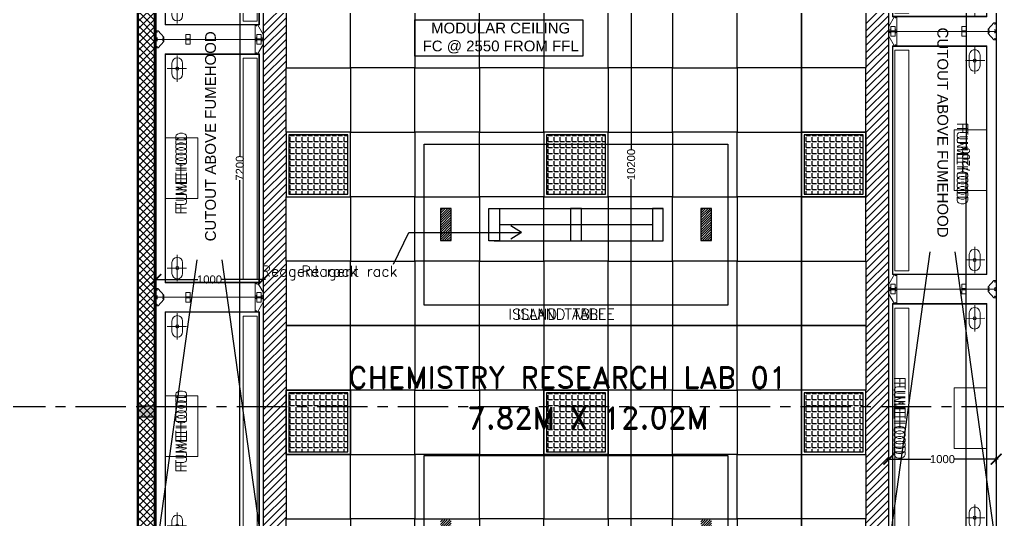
# Model space of a CAD drawing. Header units: millimetres. Extents: x -661525 to 498941, y 282148 to 1359693.
# Drawn here: x -349733 to -340626, y 444983 to 449637 of the extents above; entities that cross this region are included whole.
import ezdxf

# ---------------------------------------------------------------- set-up
doc = ezdxf.new("R2010")
doc.units = ezdxf.units.MM
doc.header["$LTSCALE"] = 2.5
doc.header["$PDMODE"] = 35
doc.header["$PDSIZE"] = 15
doc.linetypes.add('CENTER', pattern=[2, 1.25, -0.25, 0.25, -0.25])
doc.layers.get('0').update_dxf_attribs({"linetype": 'CONTINUOUS'})
doc.layers.get('DEFPOINTS').update_dxf_attribs({"linetype": 'CONTINUOUS'})
for name, color, linetype in [('A-ANNO-GRID', 5, 'CENTER'), ('A-ANNO-TEXT', 7, 'CONTINUOUS'), ('A-COLS', 7, 'CONTINUOUS'), ('A-COLS-PATT', 252, 'CONTINUOUS'), ('A-WALL-2', 8, 'CONTINUOUS'), ('A-WALL-PATT-150', 8, 'CONTINUOUS'), ('A-WALL-PLAS', 8, 'CONTINUOUS'), ('CEILING', 11, 'CONTINUOUS'), ('I-FURN', 14, 'CONTINUOUS')]:
    doc.layers.add(name, color=color, linetype=linetype)
doc.layers.add('lab furniture', color=34, linetype='CONTINUOUS', lineweight=18)
doc.styles.add('ARIAL', font='arial.ttf')
doc.styles.add('COMPLEX', font='complex.shx', dxfattribs={"width": 0.8})
doc.styles.add('ROMAND', font='ROMAND')
doc.dimstyles.new('TICK100', dxfattribs={"dimtxt": 250, "dimasz": 200, "dimexe": 150, "dimexo": 10, "dimgap": 50, "dimtad": 0, "dimdec": 0, "dimrnd": 5, "dimzin": 1, "dimdsep": 46, "dimtxsty": 'COMPLEX', "dimblk1": 'ARCHTICK', "dimblk2": 'ARCHTICK', "dimsah": 1, "dimcen": 0.09375, "dimdle": 150, "dimclrd": 11, "dimclre": 11, "dimclrt": 7, "dimadec": 0, "dimazin": 0, "dimtfac": 1, "dimtdec": 0, "dimtofl": 0, "dimtmove": 0, "dimatfit": 3, "dimldrblk": 'OPEN90', "dimfxl": 1, "dimtolj": 1, "dimtzin": 1, "dimarcsym": 0})

# ---------------------------------------------------------------- blocks, each defined once
blk = doc.blocks.new('LIGHTS')
at = {"layer": 'CEILING', "transparency": 33554687}
h = blk.add_hatch(dxfattribs=at)
h.set_pattern_fill('ANGLE', color=40, scale=8)
h.set_pattern_definition([(0, (-357159.19, 594292.36), (0, 55.88), [40.64, -15.24]), (90, (-357159.19, 594292.36), (-55.88, 3e-15), [40.64, -15.24])])
h.paths.add_polyline_path([(-357709.2, 594292.4), (-357159.2, 594292.4), (-357159.2, 594842.4), (-357709.2, 594842.4)])
at = {"layer": 'CEILING', "color": 40}
for points in [[(-357734.2, 594267.4), (-357134.2, 594267.4), (-357134.2, 594867.4), (-357734.2, 594867.4)], [(-357709.2, 594292.4), (-357159.2, 594292.4), (-357159.2, 594842.4), (-357709.2, 594842.4)]]:
    blk.add_lwpolyline(points, close=True, dxfattribs=at)
blk = doc.blocks.new('_ARCHTICK')
at = {"color": 0, "linetype": 'ByBlock', "const_width": 0.15}
blk.add_lwpolyline([(-0.5, -0.5), (0.5, 0.5)], dxfattribs=at)
blk = doc.blocks.new('*D174')
at = {"layer": 'CEILING', "color": 8, "lineweight": -2, "transparency": 16777216}
for p, q in [((-344036.8, 453407.3), (-344036.8, 448424.6)), ((-344036.8, 453387.3), (-344016.8, 453387.3)), ((-344036.8, 443167.3), (-344036.8, 448150)), ((-344096.5, 443187.3), (-344016.8, 443187.3))]:
    blk.add_line(p, q, dxfattribs=at)
at = {"layer": 'DEFPOINTS', "color": 0, "transparency": 16777216}
for p in [(-344036.8, 453387.3), (-344036.8, 453387.3), (-344096.5, 443187.3)]:
    blk.add_point(p, dxfattribs=at)
at = {"layer": 'CEILING', "color": 8, "lineweight": -2, "transparency": 16777216, "xscale": 100, "yscale": 100, "zscale": 100}
for p, rotation in [((-344036.8, 453387.3), 90), ((-344036.8, 443187.3), 270)]:
    blk.add_blockref('_ARCHTICK', p, dxfattribs=dict(at, rotation=rotation))
at = {"layer": 'CEILING', "color": 1, "transparency": 16777216, "insert": (-344036.8, 448287.3), "char_height": 75, "attachment_point": 5, "rotation": 90, "style": 'ARIAL'}
blk.add_mtext('\\A1;10200', dxfattribs=at)
blk = doc.blocks.new('*D176')
at = {"layer": 'CEILING', "color": 8, "lineweight": -2, "transparency": 16777216}
for p, q in [((-347713.6, 451852.9), (-347661, 451852.9)), ((-347681, 451872.9), (-347681, 448364.3)), ((-347681, 444632.9), (-347681, 448141.5)), ((-347681, 444652.9), (-347661, 444652.9))]:
    blk.add_line(p, q, dxfattribs=at)
at = {"layer": 'DEFPOINTS', "color": 0, "transparency": 16777216}
for p in [(-347713.6, 451852.9), (-347681, 444652.9), (-347681, 444652.9)]:
    blk.add_point(p, dxfattribs=at)
at = {"layer": 'CEILING', "color": 8, "lineweight": -2, "transparency": 16777216, "xscale": 100, "yscale": 100, "zscale": 100}
for p, rotation in [((-347681, 451852.9), 90), ((-347681, 444652.9), 270)]:
    blk.add_blockref('_ARCHTICK', p, dxfattribs=dict(at, rotation=rotation))
at = {"layer": 'CEILING', "color": 1, "transparency": 16777216, "insert": (-347681, 448252.9), "char_height": 75, "attachment_point": 5, "rotation": 90, "style": 'ARIAL'}
blk.add_mtext('\\A1;7200', dxfattribs=at)
blk = doc.blocks.new('*D177')
at = {"layer": 'CEILING', "color": 8, "lineweight": -2, "transparency": 16777216}
for p, q in [((-348483.6, 447216.5), (-348071.8, 447216.5)), ((-348463.6, 447216.5), (-348463.6, 447236.5)), ((-347443.6, 447216.5), (-347855.5, 447216.5)), ((-347463.6, 447216.5), (-347463.6, 447236.5))]:
    blk.add_line(p, q, dxfattribs=at)
at = {"layer": 'DEFPOINTS', "color": 0, "transparency": 16777216}
for p in [(-348463.6, 447216.5), (-348463.6, 447216.5), (-347463.6, 447216.5)]:
    blk.add_point(p, dxfattribs=at)
at = {"layer": 'CEILING', "color": 8, "lineweight": -2, "transparency": 16777216, "xscale": 100, "yscale": 100, "zscale": 100, "rotation": 180}
blk.add_blockref('_ARCHTICK', (-348463.6, 447216.5), dxfattribs=at)
at = {"layer": 'CEILING', "color": 8, "lineweight": -2, "transparency": 16777216, "xscale": 100, "yscale": 100, "zscale": 100}
blk.add_blockref('_ARCHTICK', (-347463.6, 447216.5), dxfattribs=at)
at = {"layer": 'CEILING', "color": 1, "transparency": 16777216, "insert": (-347963.6, 447216.5), "char_height": 75, "attachment_point": 5, "style": 'ARIAL'}
blk.add_mtext('\\A1;1000', dxfattribs=at)
blk = doc.blocks.new('*D179')
at = {"layer": 'CEILING', "color": 8, "lineweight": -2, "transparency": 16777216}
for p, q in [((-340894.1, 451927.9), (-340938.3, 451927.9)), ((-340918.3, 451947.9), (-340918.3, 448439.3)), ((-340918.3, 444707.9), (-340918.3, 448216.5)), ((-340918.3, 444727.9), (-340938.3, 444727.9))]:
    blk.add_line(p, q, dxfattribs=at)
at = {"layer": 'DEFPOINTS', "color": 0, "transparency": 16777216}
for p in [(-340894.1, 451927.9), (-340918.3, 444727.9), (-340918.3, 444727.9)]:
    blk.add_point(p, dxfattribs=at)
at = {"layer": 'CEILING', "color": 8, "lineweight": -2, "transparency": 16777216, "xscale": 100, "yscale": 100, "zscale": 100}
for p, rotation in [((-340918.3, 451927.9), 90), ((-340918.3, 444727.9), 270)]:
    blk.add_blockref('_ARCHTICK', p, dxfattribs=dict(at, rotation=rotation))
at = {"layer": 'CEILING', "color": 1, "transparency": 16777216, "insert": (-340918.3, 448327.9), "char_height": 75, "attachment_point": 5, "rotation": 90, "style": 'ARIAL'}
blk.add_mtext('\\A1;7200', dxfattribs=at)
blk = doc.blocks.new('*D180')
at = {"layer": 'CEILING', "color": 8, "lineweight": -2, "transparency": 16777216}
for p, q in [((-341657.6, 445544.1), (-341245.8, 445544.1)), ((-341637.6, 445504.6), (-341637.6, 445564.1)), ((-340617.6, 445544.1), (-341029.5, 445544.1)), ((-340637.6, 445504.6), (-340637.6, 445564.1))]:
    blk.add_line(p, q, dxfattribs=at)
at = {"layer": 'DEFPOINTS', "color": 0, "transparency": 16777216}
for p in [(-341637.6, 445544.1), (-341637.6, 445504.6), (-340637.6, 445504.6)]:
    blk.add_point(p, dxfattribs=at)
at = {"layer": 'CEILING', "color": 8, "lineweight": -2, "transparency": 16777216, "xscale": 100, "yscale": 100, "zscale": 100, "rotation": 180}
blk.add_blockref('_ARCHTICK', (-341637.6, 445544.1), dxfattribs=at)
at = {"layer": 'CEILING', "color": 8, "lineweight": -2, "transparency": 16777216, "xscale": 100, "yscale": 100, "zscale": 100}
blk.add_blockref('_ARCHTICK', (-340637.6, 445544.1), dxfattribs=at)
at = {"layer": 'CEILING', "color": 1, "transparency": 16777216, "insert": (-341137.6, 445544.1), "char_height": 75, "attachment_point": 5, "style": 'ARIAL'}
blk.add_mtext('\\A1;1000', dxfattribs=at)
blk = doc.blocks.new('1800')
at = {"layer": 'lab furniture', "color": 8, "ltscale": 20}
for p, q in [((38363624.5, 110655.2), (38363584.5, 110655.2)), ((38363624.5, 110655.2), (38363584.5, 110655.2)), ((38363584.5, 110615.2), (38363584.5, 110655.2)), ((38363624.5, 110615.2), (38363624.5, 110655.2)), ((38365934.5, 110655.2), (38365974.5, 110655.2)), ((38365934.5, 110615.2), (38365934.5, 110655.2)), ((38365974.5, 110615.2), (38365974.5, 110655.2)), ((38363584.5, 110615.2), (38363624.5, 110615.2)), ((38365974.5, 110615.2), (38365934.5, 110615.2)), ((38363624.5, 109995.2), (38363584.5, 109995.2)), ((38363584.5, 109955.2), (38363584.5, 109995.2)), ((38363584.5, 109955.2), (38363624.5, 109955.2)), ((38363624.5, 109955.2), (38363624.5, 109995.2)), ((38365934.5, 109995.2), (38365974.5, 109995.2)), ((38365934.5, 109955.2), (38365934.5, 109995.2)), ((38365974.5, 109955.2), (38365934.5, 109955.2)), ((38365974.5, 109955.2), (38365974.5, 109995.2))]:
    blk.add_line(p, q, dxfattribs=at)
at = {"layer": 'lab furniture', "color": 8}
for p, q in [((38363586.4, 110663.2), (38363596.5, 110663.2)), ((38363591.5, 110668.3), (38363591.5, 110658.1)), ((38365972.5, 110663.2), (38365962.4, 110663.2)), ((38365967.5, 110668.3), (38365967.5, 110658.1)), ((38363586.4, 110612.2), (38363596.5, 110612.2)), ((38363591.5, 110617.3), (38363591.5, 110607.1)), ((38363702.4, 110612.2), (38363712.5, 110612.2)), ((38363707.5, 110617.3), (38363707.5, 110607.1)), ((38365972.5, 110612.2), (38365962.4, 110612.2)), ((38365967.5, 110617.3), (38365967.5, 110607.1)), ((38363579.5, 110125.2), (38363579.5, 109675.2)), ((38364497, 109765.3), (38364497, 110065.2)), ((38364497, 110065.2), (38365062, 110065.2)), ((38365062, 109765.3), (38365062, 110065.2)), ((38363579.5, 109677.5), (38363579.5, 109748.2)), ((38363586.1, 109742.3), (38363596.2, 109742.3)), ((38363591.1, 109747.4), (38363591.1, 109737.2)), ((38365062, 109765.3), (38364497, 109765.3)), ((38365972.9, 109742.3), (38365962.7, 109742.3)), ((38365967.9, 109747.4), (38365967.9, 109737.2)), ((38365979.5, 109677.5), (38365979.5, 109748.2)), ((38365979.5, 109677.5), (38365979.5, 109748.2)), ((38363657.2, 109675.2), (38363581.7, 109675.2)), ((38363586.1, 109686.8), (38363596.2, 109686.8)), ((38363591.1, 109691.9), (38363591.1, 109681.7)), ((38363642.9, 109686.8), (38363653, 109686.8)), ((38363647.9, 109691.9), (38363647.9, 109681.7)), ((38365901.7, 109675.2), (38365977.2, 109675.2)), ((38365916.1, 109686.8), (38365905.9, 109686.8)), ((38365911, 109691.9), (38365911, 109681.7)), ((38365972.9, 109686.8), (38365962.7, 109686.8)), ((38365967.9, 109691.9), (38365967.9, 109681.7))]:
    blk.add_line(p, q, dxfattribs=at)
at = {"layer": 'lab furniture', "color": 8, "ltscale": 40}
for p, q in [((38363625.4, 110674.7), (38363717.5, 110621.4)), ((38363715.5, 110600.2), (38363583.5, 110600.2)), ((38363719.5, 110617.9), (38363719.5, 110604.2)), ((38363581.7, 109750.4), (38363598.5, 109750.4)), ((38363599.9, 109749.9), (38363658.8, 109695.9)), ((38365959, 109749.9), (38365900.1, 109695.9)), ((38365977.2, 109750.4), (38365960.5, 109750.4)), ((38363659.5, 109694.3), (38363659.5, 109677.5)), ((38365899.5, 109694.3), (38365899.5, 109677.5))]:
    blk.add_line(p, q, dxfattribs=at)
at = {"layer": 'lab furniture', "color": 8, "ltscale": 300}
for p, q in [((38365933.5, 110674.7), (38365841.5, 110621.4)), ((38365844.5, 110641.2), (38363714.5, 110641.2)), ((38363714.5, 110641.2), (38363714.5, 109761.2)), ((38365839.5, 110636.2), (38363719.5, 110636.2)), ((38363719.5, 110636.2), (38363719.5, 109766.2)), ((38365803.9, 110618.7), (38363748.9, 110618.7)), ((38365803.9, 110618.7), (38365803.9, 110488.7)), ((38365839.5, 110636.2), (38365839.5, 109766.2)), ((38365839.5, 110617.9), (38365839.5, 110604.2)), ((38365843.5, 110600.2), (38365975.5, 110600.2)), ((38365844.5, 110641.2), (38365844.5, 109761.2)), ((38365856.5, 110612.2), (38365846.4, 110612.2)), ((38365851.5, 110617.3), (38365851.5, 110607.1)), ((38365803.9, 110488.7), (38363748.9, 110488.7)), ((38363714.5, 109761.2), (38365844.5, 109761.2)), ((38363719.5, 109766.2), (38365839.5, 109766.2))]:
    blk.add_line(p, q, dxfattribs=at)
at = {"layer": 'lab furniture', "color": 8, "ltscale": 85}
for p, q in [((38363748.9, 110618.7), (38363748.9, 110488.7)), ((38363901.2, 109925.2), (38363801.2, 109925.2)), ((38365657.8, 109925.2), (38365757.8, 109925.2)), ((38363901.2, 109825.2), (38363801.2, 109825.2)), ((38365657.8, 109825.2), (38365757.8, 109825.2))]:
    blk.add_line(p, q, dxfattribs=at)
at = {"layer": 'lab furniture', "color": 8, "ltscale": 30}
for p, q in [((38363850.9, 109781.2), (38363851.2, 109959.7)), ((38365708, 109781.2), (38365707.8, 109959.7)), ((38363727.9, 109875.2), (38363974.4, 109875.2)), ((38365831, 109875.2), (38365584.5, 109875.2))]:
    blk.add_line(p, q, dxfattribs=at)
at = {"layer": 'lab furniture', "color": 8}
blk.add_lwpolyline([(38363579.5, 110675.2), (38363579.5, 109675.2), (38365979.5, 109675.2), (38365979.5, 110675.2)], close=True, dxfattribs=at)
at = {"layer": 'lab furniture', "color": 8, "ltscale": 40}
for centre in [(38363591.5, 110663.2), (38365967.5, 110663.2), (38363591.5, 110612.2), (38363707.5, 110612.2), (38365967.5, 110612.2), (38363591.1, 109742.3), (38365967.8, 109742.3), (38363591.1, 109686.8), (38363647.9, 109686.8), (38365911, 109686.8), (38365967.8, 109686.8)]:
    blk.add_circle(centre, 2.5, dxfattribs=at)
at = {"layer": 'lab furniture', "color": 8, "ltscale": 300}
blk.add_circle((38365851.5, 110612.2), 2.5, dxfattribs=at)
at = {"layer": 'lab furniture', "color": 8, "ltscale": 85}
for centre in [(38363851.2, 109875.2), (38365707.8, 109875.2)]:
    blk.add_circle(centre, 15, dxfattribs=at)
at = {"layer": 'lab furniture', "color": 8, "ltscale": 40}
for centre, radius, start, end in [((38363623.4, 110671.2), 4, 59.93142, 90), ((38363715.5, 110604.2), 4, 270, 0), ((38363715.5, 110617.9), 4, 0, 59.93142), ((38365975.5, 110604.2), 4, 270, 0), ((38363581.7, 109748.2), 2.27, 90, 180), ((38363598.5, 109748.2), 2.27, 47.50289, 90), ((38365960.5, 109748.2), 2.27, 90, 132.49711), ((38365977.2, 109748.2), 2.27, 0, 90), ((38365981.7, 109748.2), 2.27, 90, 180), ((38363657.2, 109677.5), 2.27, 270, 0), ((38363657.2, 109694.3), 2.27, 0, 47.50289), ((38365901.7, 109694.3), 2.27, 132.49711, 180), ((38365901.7, 109677.5), 2.27, 180, 270)]:
    blk.add_arc(centre, radius, start, end, dxfattribs=at)
at = {"layer": 'lab furniture', "color": 8}
for centre, start, end in [((38365935.5, 110671.2), 90, 120.06858), ((38363583.5, 110604.2), 180, 270)]:
    blk.add_arc(centre, 4, start, end, dxfattribs=at)
at = {"layer": 'lab furniture', "color": 8, "ltscale": 300}
for centre, start, end in [((38365843.5, 110617.9), 120.06858, 180), ((38365843.5, 110604.2), 180, 270)]:
    blk.add_arc(centre, 4, start, end, dxfattribs=at)
at = {"layer": 'lab furniture', "color": 8, "ltscale": 85}
for centre, start, end in [((38363801.2, 109875.2), 90, 270), ((38363901.2, 109875.2), 270, 90), ((38365657.8, 109875.2), 90, 270), ((38365757.8, 109875.2), 270, 90)]:
    blk.add_arc(centre, 50, start, end, dxfattribs=at)

msp = doc.modelspace()

# ---------------------------------------------------------------- hatches: boundary and pattern name
at = {"layer": 'A-COLS-PATT'}
h = msp.add_hatch(color=254, dxfattribs=at)
h.dxf.hatch_style = 1
h.paths.add_polyline_path([(-348626.9, 445938.5), (-348476.9, 445938.5), (-348476.9, 446038.5), (-348626.9, 446038.5)])
at = {"layer": 'A-WALL-PATT-150'}
h = msp.add_hatch(dxfattribs=at)
h.set_pattern_fill('ANSI37', color=254, scale=15, angle=360, style=0)
h.set_pattern_definition([(45, (2e-09, -328214.335), (-33.6759605, 33.6759605), []), (135, (2e-09, -328214.335), (-33.6759605, -33.6759605), [])])
h.paths.add_polyline_path([(-348625.6, 442330.7), (-348475.6, 442330.7), (-348475.6, 453451.8), (-348625.6, 453451.8)])
at = {"layer": 'CEILING', "transparency": 33554687}
h = msp.add_hatch(dxfattribs=at)
h.set_pattern_fill('ANSI31', color=5, scale=5)
h.set_pattern_definition([(45, (-343287.645, 444678.814), (-11.22532, 11.22532), [])])
h.paths.add_polyline_path([(-345813.6, 450478.8), (-345713.6, 450478.8), (-345713.6, 450778.8), (-345813.6, 450778.8)])
h.paths.add_polyline_path([(-343387.6, 450478.8), (-343287.6, 450478.8), (-343287.6, 450778.8), (-343387.6, 450778.8)])
h.paths.add_polyline_path([(-343387.6, 447578.8), (-343287.6, 447578.8), (-343287.6, 447878.8), (-343387.6, 447878.8)])
h.paths.add_polyline_path([(-345813.6, 447578.8), (-345713.6, 447578.8), (-345713.6, 447878.8), (-345813.6, 447878.8)])
h.paths.add_polyline_path([(-345813.6, 444678.8), (-345713.6, 444678.8), (-345713.6, 444978.8), (-345813.6, 444978.8)])
h.paths.add_polyline_path([(-343387.6, 444678.8), (-343287.6, 444678.8), (-343287.6, 444978.8), (-343387.6, 444978.8)])

# ---------------------------------------------------------------- linework, layer by layer
at = {"layer": 'A-ANNO-GRID', "color": 252, "ltscale": 150}
msp.add_line((-397960.1, 446034.1), (-318611.4, 446034.1), dxfattribs=at)
at = {"layer": 'A-ANNO-TEXT', "color": 254, "ltscale": 0.5}
for p, q in [((-345056.8, 447653), (-345157.7, 447715.2)), ((-345056.8, 447653), (-345157.7, 447715.2)), ((-346250.7, 447359.3), (-346108.6, 447653)), ((-346108.6, 447653), (-345056.8, 447653)), ((-346108.6, 447653), (-345056.8, 447653)), ((-345056.8, 447653), (-345157.7, 447590.9)), ((-345056.8, 447653), (-345157.7, 447590.9))]:
    msp.add_line(p, q, dxfattribs=at)
at = {"layer": 'A-ANNO-TEXT', "color": 0, "ltscale": 0.5}
for p, q in [((-345056.8, 447653), (-345157.7, 447715.2)), ((-346250.7, 447359.3), (-346108.6, 447653)), ((-346108.6, 447653), (-345056.8, 447653)), ((-345056.8, 447653), (-345157.7, 447590.9))]:
    msp.add_line(p, q, dxfattribs=at)
at = {"layer": 'A-COLS', "color": 254}
msp.add_lwpolyline([(-348626.9, 445938.5), (-348476.9, 445938.5), (-348476.9, 446038.5), (-348626.9, 446038.5)], close=True, dxfattribs=at)
at = {"layer": 'A-WALL-2', "color": 254}
for p, q in [((-348625.6, 442330.7), (-348625.6, 453451.8)), ((-348475.6, 442330.7), (-348475.6, 453451.8))]:
    msp.add_line(p, q, dxfattribs=at)
at = {"layer": 'A-WALL-PLAS', "color": 254}
msp.add_line((-348637.6, 453440.8), (-348637.6, 442296.7), dxfattribs=at)
for points in [[(-348463.6, 453439.8), (-348463.6, 442342.7), (-348013.6, 442342.7), (-348013.6, 441743.7)], [(-347700.1, 441781), (-348014.5, 441753.6), (-348013.6, 442342.7), (-348463.6, 442342.7), (-348463.6, 453439.8)], [(-340637.6, 451952.8), (-340637.6, 442388), (-341540.7, 442310.6)]]:
    msp.add_lwpolyline(points, dxfattribs=at)
at = {"layer": 'CEILING', "color": 254, "transparency": 33554607}
for p, q in [((-341850.6, 449597), (-341637.6, 449810)), ((-347463.6, 449574.2), (-347250.6, 449787.2)), ((-347463.6, 449506.9), (-347250.6, 449719.9)), ((-341850.6, 449529.6), (-341637.6, 449742.6)), ((-347463.6, 449439.5), (-347250.6, 449652.5)), ((-341850.6, 449462.3), (-341637.6, 449675.3)), ((-347463.6, 449372.1), (-347250.6, 449585.1)), ((-347463.6, 449304.8), (-347250.6, 449517.8)), ((-341850.6, 449394.9), (-341637.6, 449607.9)), ((-341850.6, 449327.6), (-341637.6, 449540.6)), ((-347463.6, 449237.4), (-347250.6, 449450.4)), ((-341850.6, 449260.2), (-341637.6, 449473.2)), ((-347463.6, 449170.1), (-347250.6, 449383.1)), ((-341850.6, 449192.9), (-341637.6, 449405.9)), ((-341850.6, 449125.5), (-341637.6, 449338.5)), ((-347463.6, 449102.7), (-347250.6, 449315.7)), ((-347463.6, 449035.4), (-347250.6, 449248.4)), ((-341850.6, 449058.2), (-341637.6, 449271.2)), ((-347463.6, 448968), (-347250.6, 449181)), ((-341850.6, 448990.8), (-341637.6, 449203.8)), ((-347463.6, 448900.7), (-347250.6, 449113.7)), ((-341850.6, 448923.5), (-341637.6, 449136.5)), ((-341850.6, 448856.1), (-341637.6, 449069.1)), ((-347463.6, 448833.3), (-347250.6, 449046.3)), ((-347463.6, 448766), (-347250.6, 448979)), ((-341850.6, 448788.8), (-341637.6, 449001.8)), ((-347463.6, 448698.6), (-347250.6, 448911.6)), ((-341850.6, 448721.4), (-341637.6, 448934.4)), ((-347463.6, 448631.3), (-347250.6, 448844.3)), ((-341850.6, 448654.1), (-341637.6, 448867.1)), ((-341850.6, 448586.7), (-341637.6, 448799.7)), ((-347463.6, 448563.9), (-347250.6, 448776.9)), ((-347463.6, 448496.6), (-347250.6, 448709.6)), ((-341850.6, 448519.4), (-341637.6, 448732.4)), ((-347463.6, 448429.2), (-347250.6, 448642.2)), ((-341850.6, 448452), (-341637.6, 448665)), ((-347463.6, 448361.9), (-347250.6, 448574.9)), ((-341850.6, 448384.7), (-341637.6, 448597.7)), ((-341850.6, 448317.3), (-341637.6, 448530.3)), ((-347463.6, 448294.5), (-347250.6, 448507.5)), ((-347463.6, 448227.2), (-347250.6, 448440.2)), ((-341850.6, 448250), (-341637.6, 448463)), ((-347463.6, 448159.8), (-347250.6, 448372.8)), ((-341850.6, 448182.6), (-341637.6, 448395.6)), ((-347463.6, 448092.5), (-347250.6, 448305.5)), ((-341850.6, 448115.3), (-341637.6, 448328.3)), ((-341850.6, 448047.9), (-341637.6, 448260.9)), ((-347463.6, 448025.1), (-347250.6, 448238.1)), ((-347463.6, 447957.8), (-347250.6, 448170.8)), ((-341850.6, 447980.5), (-341637.6, 448193.5)), ((-347463.6, 447890.4), (-347250.6, 448103.4)), ((-341850.6, 447913.2), (-341637.6, 448126.2)), ((-347463.6, 447823.1), (-347250.6, 448036.1)), ((-341850.6, 447845.8), (-341637.6, 448058.8)), ((-341850.6, 447778.5), (-341637.6, 447991.5)), ((-347463.6, 447755.7), (-347250.6, 447968.7)), ((-347463.6, 447688.3), (-347250.6, 447901.3)), ((-341850.6, 447711.1), (-341637.6, 447924.1)), ((-347463.6, 447621), (-347250.6, 447834)), ((-341850.6, 447643.8), (-341637.6, 447856.8)), ((-341850.6, 447576.4), (-341637.6, 447789.4)), ((-347463.6, 447553.6), (-347250.6, 447766.6)), ((-347463.6, 447486.3), (-347250.6, 447699.3)), ((-341850.6, 447509.1), (-341637.6, 447722.1)), ((-347463.6, 447418.9), (-347250.6, 447631.9)), ((-341850.6, 447441.7), (-341637.6, 447654.7)), ((-347463.6, 447351.6), (-347250.6, 447564.6)), ((-341850.6, 447374.4), (-341637.6, 447587.4)), ((-341850.6, 447307), (-341637.6, 447520)), ((-347463.6, 447284.2), (-347250.6, 447497.2)), ((-347463.6, 447216.9), (-347250.6, 447429.9)), ((-341850.6, 447239.7), (-341637.6, 447452.7)), ((-347463.6, 447149.5), (-347250.6, 447362.5)), ((-341850.6, 447172.3), (-341637.6, 447385.3)), ((-347463.6, 447082.2), (-347250.6, 447295.2)), ((-341850.6, 447105), (-341637.6, 447318)), ((-341850.6, 447037.6), (-341637.6, 447250.6)), ((-347463.6, 447014.8), (-347250.6, 447227.8)), ((-347463.6, 446947.5), (-347250.6, 447160.5)), ((-341850.6, 446970.3), (-341637.6, 447183.3)), ((-347463.6, 446880.1), (-347250.6, 447093.1)), ((-341850.6, 446902.9), (-341637.6, 447115.9)), ((-347463.6, 446812.8), (-347250.6, 447025.8)), ((-341850.6, 446835.6), (-341637.6, 447048.6)), ((-341850.6, 446768.2), (-341637.6, 446981.2)), ((-347463.6, 446745.4), (-347250.6, 446958.4)), ((-347463.6, 446678.1), (-347250.6, 446891.1)), ((-341850.6, 446700.9), (-341637.6, 446913.9)), ((-347463.6, 446610.7), (-347250.6, 446823.7)), ((-341850.6, 446633.5), (-341637.6, 446846.5)), ((-347463.6, 446543.4), (-347250.6, 446756.4)), ((-341850.6, 446566.2), (-341637.6, 446779.2)), ((-341850.6, 446498.8), (-341637.6, 446711.8)), ((-347463.6, 446476), (-347250.6, 446689)), ((-347463.6, 446408.7), (-347250.6, 446621.7)), ((-341850.6, 446431.5), (-341637.6, 446644.5)), ((-347463.6, 446341.3), (-347250.6, 446554.3)), ((-341850.6, 446364.1), (-341637.6, 446577.1)), ((-347463.6, 446274), (-347250.6, 446487)), ((-341850.6, 446296.7), (-341637.6, 446509.7)), ((-341850.6, 446229.4), (-341637.6, 446442.4)), ((-347463.6, 446206.6), (-347250.6, 446419.6)), ((-347463.6, 446139.3), (-347250.6, 446352.3)), ((-341850.6, 446162), (-341637.6, 446375)), ((-347463.6, 446071.9), (-347250.6, 446284.9)), ((-341850.6, 446094.7), (-341637.6, 446307.7)), ((-341850.6, 446027.3), (-341637.6, 446240.3)), ((-347463.6, 446004.6), (-347250.6, 446217.6)), ((-347463.6, 445937.2), (-347250.6, 446150.2)), ((-341850.6, 445960), (-341637.6, 446173)), ((-347463.6, 445869.8), (-347250.6, 446082.8)), ((-341850.6, 445892.6), (-341637.6, 446105.6)), ((-347463.6, 445802.5), (-347250.6, 446015.5)), ((-341850.6, 445825.3), (-341637.6, 446038.3)), ((-341850.6, 445757.9), (-341637.6, 445970.9)), ((-347463.6, 445735.1), (-347250.6, 445948.1)), ((-347463.6, 445667.8), (-347250.6, 445880.8)), ((-341850.6, 445690.6), (-341637.6, 445903.6)), ((-347463.6, 445600.4), (-347250.6, 445813.4)), ((-341850.6, 445623.2), (-341637.6, 445836.2)), ((-347463.6, 445533.1), (-347250.6, 445746.1)), ((-341850.6, 445555.9), (-341637.6, 445768.9)), ((-341850.6, 445488.5), (-341637.6, 445701.5)), ((-347463.6, 445465.7), (-347250.6, 445678.7)), ((-347463.6, 445398.4), (-347250.6, 445611.4)), ((-341850.6, 445421.2), (-341637.6, 445634.2)), ((-347463.6, 445331), (-347250.6, 445544)), ((-341850.6, 445353.8), (-341637.6, 445566.8)), ((-347463.6, 445263.7), (-347250.6, 445476.7)), ((-341850.6, 445286.5), (-341637.6, 445499.5)), ((-341850.6, 445219.1), (-341637.6, 445432.1)), ((-347463.6, 445196.3), (-347250.6, 445409.3)), ((-347463.6, 445129), (-347250.6, 445342)), ((-341850.6, 445151.8), (-341637.6, 445364.8)), ((-347463.6, 445061.6), (-347250.6, 445274.6)), ((-341850.6, 445084.4), (-341637.6, 445297.4)), ((-347463.6, 444994.3), (-347250.6, 445207.3)), ((-341850.6, 445017.1), (-341637.6, 445230.1)), ((-341850.6, 444949.7), (-341637.6, 445162.7)), ((-347463.6, 444926.9), (-347250.6, 445139.9)), ((-347463.6, 444859.6), (-347250.6, 445072.6)), ((-341850.6, 444882.4), (-341637.6, 445095.4)), ((-347463.6, 444792.2), (-347250.6, 445005.2)), ((-341850.6, 444815), (-341637.6, 445028))]:
    msp.add_line(p, q, dxfattribs=at)
at = {"layer": 'CEILING', "color": 8}
for p, q in [((-341256.3, 447473.4), (-341637.6, 444727.9)), ((-340637.6, 444727.9), (-341019, 447473.4)), ((-348082.3, 447398.4), (-348463.6, 444652.9)), ((-347463.6, 444652.9), (-347845, 447398.4))]:
    msp.add_line(p, q, dxfattribs=at)
at = {"layer": 'CEILING'}
for points in [[(-341637.6, 451927.9), (-340637.6, 451927.9), (-340637.6, 444727.9), (-341637.6, 444727.9)], [(-347463.6, 444652.9), (-348463.6, 444652.9), (-348463.6, 451852.9), (-347463.6, 451852.9)], [(-347250.6, 449187.3), (-346650.6, 449187.3), (-346650.6, 449787.3), (-347250.6, 449787.3)], [(-346050.6, 449187.3), (-346650.6, 449187.3), (-346650.6, 449787.3), (-346050.6, 449787.3)], [(-346050.6, 449187.3), (-345450.6, 449187.3), (-345450.6, 449787.3), (-346050.6, 449787.3)], [(-344850.6, 449187.3), (-345450.6, 449187.3), (-345450.6, 449787.3), (-344850.6, 449787.3)], [(-344850.6, 449187.3), (-344250.6, 449187.3), (-344250.6, 449787.3), (-344850.6, 449787.3)], [(-343650.6, 449187.3), (-344250.6, 449187.3), (-344250.6, 449787.3), (-343650.6, 449787.3)], [(-343650.6, 449187.3), (-343050.6, 449187.3), (-343050.6, 449787.3), (-343650.6, 449787.3)], [(-342450.6, 449187.3), (-343050.6, 449187.3), (-343050.6, 449787.3), (-342450.6, 449787.3)], [(-341850.6, 449187.3), (-342450.6, 449187.3), (-342450.6, 449787.3), (-341850.6, 449787.3)], [(-347250.6, 449187.3), (-346650.6, 449187.3), (-346650.6, 448587.3), (-347250.6, 448587.3)], [(-346050.6, 449187.3), (-346650.6, 449187.3), (-346650.6, 448587.3), (-346050.6, 448587.3)], [(-346050.6, 449187.3), (-345450.6, 449187.3), (-345450.6, 448587.3), (-346050.6, 448587.3)], [(-344850.6, 449187.3), (-345450.6, 449187.3), (-345450.6, 448587.3), (-344850.6, 448587.3)], [(-344850.6, 449187.3), (-344250.6, 449187.3), (-344250.6, 448587.3), (-344850.6, 448587.3)], [(-343650.6, 449187.3), (-344250.6, 449187.3), (-344250.6, 448587.3), (-343650.6, 448587.3)], [(-343650.6, 449187.3), (-343050.6, 449187.3), (-343050.6, 448587.3), (-343650.6, 448587.3)], [(-342450.6, 449187.3), (-343050.6, 449187.3), (-343050.6, 448587.3), (-342450.6, 448587.3)], [(-341850.6, 449187.3), (-342450.6, 449187.3), (-342450.6, 448587.3), (-341850.6, 448587.3)], [(-347250.6, 447987.3), (-346650.6, 447987.3), (-346650.6, 448587.3), (-347250.6, 448587.3)], [(-346050.6, 447987.3), (-346650.6, 447987.3), (-346650.6, 448587.3), (-346050.6, 448587.3)], [(-346050.6, 447987.3), (-345450.6, 447987.3), (-345450.6, 448587.3), (-346050.6, 448587.3)], [(-344850.6, 447987.3), (-345450.6, 447987.3), (-345450.6, 448587.3), (-344850.6, 448587.3)], [(-344850.6, 447987.3), (-344250.6, 447987.3), (-344250.6, 448587.3), (-344850.6, 448587.3)], [(-343650.6, 447987.3), (-344250.6, 447987.3), (-344250.6, 448587.3), (-343650.6, 448587.3)], [(-343650.6, 447987.3), (-343050.6, 447987.3), (-343050.6, 448587.3), (-343650.6, 448587.3)], [(-342450.6, 447987.3), (-343050.6, 447987.3), (-343050.6, 448587.3), (-342450.6, 448587.3)], [(-341850.6, 447987.3), (-342450.6, 447987.3), (-342450.6, 448587.3), (-341850.6, 448587.3)], [(-347250.6, 447987.3), (-346650.6, 447987.3), (-346650.6, 447387.3), (-347250.6, 447387.3)], [(-346050.6, 447987.3), (-346650.6, 447987.3), (-346650.6, 447387.3), (-346050.6, 447387.3)], [(-346050.6, 447987.3), (-345450.6, 447987.3), (-345450.6, 447387.3), (-346050.6, 447387.3)], [(-344850.6, 447987.3), (-345450.6, 447987.3), (-345450.6, 447387.3), (-344850.6, 447387.3)], [(-344850.6, 447987.3), (-344250.6, 447987.3), (-344250.6, 447387.3), (-344850.6, 447387.3)], [(-343650.6, 447987.3), (-344250.6, 447987.3), (-344250.6, 447387.3), (-343650.6, 447387.3)], [(-343650.6, 447987.3), (-343050.6, 447987.3), (-343050.6, 447387.3), (-343650.6, 447387.3)], [(-342450.6, 447987.3), (-343050.6, 447987.3), (-343050.6, 447387.3), (-342450.6, 447387.3)], [(-341850.6, 447987.3), (-342450.6, 447987.3), (-342450.6, 447387.3), (-341850.6, 447387.3)], [(-347250.6, 446787.3), (-346650.6, 446787.3), (-346650.6, 447387.3), (-347250.6, 447387.3)], [(-346050.6, 446787.3), (-346650.6, 446787.3), (-346650.6, 447387.3), (-346050.6, 447387.3)], [(-346050.6, 446787.3), (-345450.6, 446787.3), (-345450.6, 447387.3), (-346050.6, 447387.3)], [(-344850.6, 446787.3), (-345450.6, 446787.3), (-345450.6, 447387.3), (-344850.6, 447387.3)], [(-344850.6, 446787.3), (-344250.6, 446787.3), (-344250.6, 447387.3), (-344850.6, 447387.3)], [(-343650.6, 446787.3), (-344250.6, 446787.3), (-344250.6, 447387.3), (-343650.6, 447387.3)], [(-343650.6, 446787.3), (-343050.6, 446787.3), (-343050.6, 447387.3), (-343650.6, 447387.3)], [(-342450.6, 446787.3), (-343050.6, 446787.3), (-343050.6, 447387.3), (-342450.6, 447387.3)], [(-341850.6, 446787.3), (-342450.6, 446787.3), (-342450.6, 447387.3), (-341850.6, 447387.3)], [(-347250.6, 446187.3), (-346650.6, 446187.3), (-346650.6, 446787.3), (-347250.6, 446787.3)], [(-346050.6, 446187.3), (-346650.6, 446187.3), (-346650.6, 446787.3), (-346050.6, 446787.3)], [(-346050.6, 446187.3), (-345450.6, 446187.3), (-345450.6, 446787.3), (-346050.6, 446787.3)], [(-344850.6, 446187.3), (-345450.6, 446187.3), (-345450.6, 446787.3), (-344850.6, 446787.3)], [(-344850.6, 446187.3), (-344250.6, 446187.3), (-344250.6, 446787.3), (-344850.6, 446787.3)], [(-343650.6, 446187.3), (-344250.6, 446187.3), (-344250.6, 446787.3), (-343650.6, 446787.3)], [(-343650.6, 446187.3), (-343050.6, 446187.3), (-343050.6, 446787.3), (-343650.6, 446787.3)], [(-342450.6, 446187.3), (-343050.6, 446187.3), (-343050.6, 446787.3), (-342450.6, 446787.3)], [(-341850.6, 446187.3), (-342450.6, 446187.3), (-342450.6, 446787.3), (-341850.6, 446787.3)], [(-347250.6, 446187.3), (-346650.6, 446187.3), (-346650.6, 445587.3), (-347250.6, 445587.3)], [(-346050.6, 446187.3), (-346650.6, 446187.3), (-346650.6, 445587.3), (-346050.6, 445587.3)], [(-346050.6, 446187.3), (-345450.6, 446187.3), (-345450.6, 445587.3), (-346050.6, 445587.3)], [(-344850.6, 446187.3), (-345450.6, 446187.3), (-345450.6, 445587.3), (-344850.6, 445587.3)], [(-344850.6, 446187.3), (-344250.6, 446187.3), (-344250.6, 445587.3), (-344850.6, 445587.3)], [(-343650.6, 446187.3), (-344250.6, 446187.3), (-344250.6, 445587.3), (-343650.6, 445587.3)], [(-343650.6, 446187.3), (-343050.6, 446187.3), (-343050.6, 445587.3), (-343650.6, 445587.3)], [(-342450.6, 446187.3), (-343050.6, 446187.3), (-343050.6, 445587.3), (-342450.6, 445587.3)], [(-341850.6, 446187.3), (-342450.6, 446187.3), (-342450.6, 445587.3), (-341850.6, 445587.3)], [(-347250.6, 444987.3), (-346650.6, 444987.3), (-346650.6, 445587.3), (-347250.6, 445587.3)], [(-346050.6, 444987.3), (-346650.6, 444987.3), (-346650.6, 445587.3), (-346050.6, 445587.3)], [(-346050.6, 444987.3), (-345450.6, 444987.3), (-345450.6, 445587.3), (-346050.6, 445587.3)], [(-344850.6, 444987.3), (-345450.6, 444987.3), (-345450.6, 445587.3), (-344850.6, 445587.3)], [(-344850.6, 444987.3), (-344250.6, 444987.3), (-344250.6, 445587.3), (-344850.6, 445587.3)], [(-343650.6, 444987.3), (-344250.6, 444987.3), (-344250.6, 445587.3), (-343650.6, 445587.3)], [(-343650.6, 444987.3), (-343050.6, 444987.3), (-343050.6, 445587.3), (-343650.6, 445587.3)], [(-342450.6, 444987.3), (-343050.6, 444987.3), (-343050.6, 445587.3), (-342450.6, 445587.3)], [(-341850.6, 444987.3), (-342450.6, 444987.3), (-342450.6, 445587.3), (-341850.6, 445587.3)], [(-347250.6, 444987.3), (-346650.6, 444987.3), (-346650.6, 444387.3), (-347250.6, 444387.3)], [(-346050.6, 444987.3), (-346650.6, 444987.3), (-346650.6, 444387.3), (-346050.6, 444387.3)], [(-346050.6, 444987.3), (-345450.6, 444987.3), (-345450.6, 444387.3), (-346050.6, 444387.3)], [(-344850.6, 444987.3), (-345450.6, 444987.3), (-345450.6, 444387.3), (-344850.6, 444387.3)], [(-344850.6, 444987.3), (-344250.6, 444987.3), (-344250.6, 444387.3), (-344850.6, 444387.3)], [(-343650.6, 444987.3), (-344250.6, 444987.3), (-344250.6, 444387.3), (-343650.6, 444387.3)], [(-343650.6, 444987.3), (-343050.6, 444987.3), (-343050.6, 444387.3), (-343650.6, 444387.3)], [(-342450.6, 444987.3), (-343050.6, 444987.3), (-343050.6, 444387.3), (-342450.6, 444387.3)], [(-341850.6, 444987.3), (-342450.6, 444987.3), (-342450.6, 444387.3), (-341850.6, 444387.3)]]:
    msp.add_lwpolyline(points, close=True, dxfattribs=at)
at = {"layer": 'CEILING', "color": 1}
msp.add_lwpolyline([(-346050.6, 449633.5), (-344486.4, 449633.5), (-344486.4, 449297), (-346050.6, 449297)], close=True, dxfattribs=at)
at = {"layer": 'CEILING', "color": 5}
for points in [[(-345813.6, 447578.8), (-345713.6, 447578.8), (-345713.6, 447878.8), (-345813.6, 447878.8)], [(-343387.6, 447578.8), (-343287.6, 447578.8), (-343287.6, 447878.8), (-343387.6, 447878.8)]]:
    msp.add_lwpolyline(points, close=True, dxfattribs=at)
at = {"layer": 'I-FURN', "color": 254}
for p, q in [((-345363.6, 447877.8), (-343737.6, 447877.8)), ((-345263.6, 447727.8), (-343837.6, 447727.8)), ((-345313.6, 447577.8), (-343787.6, 447577.8))]:
    msp.add_line(p, q, dxfattribs=at)
for points in [[(-345963.6, 448477.8), (-343137.6, 448477.8), (-343137.6, 446977.8), (-345963.6, 446977.8)], [(-345263.6, 447877.8), (-345263.6, 447577.8), (-345363.6, 447577.8), (-345363.6, 447877.8)], [(-344600.6, 447877.8), (-344600.6, 447577.8), (-344500.6, 447577.8), (-344500.6, 447877.8)], [(-343837.6, 447877.8), (-343837.6, 447577.8), (-343737.6, 447577.8), (-343737.6, 447877.8)], [(-345963.6, 445577.8), (-343137.6, 445577.8), (-343137.6, 444077.8), (-345963.6, 444077.8)]]:
    msp.add_lwpolyline(points, close=True, dxfattribs=at)

# ---------------------------------------------------------------- block references
at = {"layer": 'CEILING'}
for p in [(10483.5, -146280), (12883.5, -146280), (15283.5, -146280), (10483.5, -148680), (12883.5, -148680), (15283.5, -148680)]:
    msp.add_blockref('LIGHTS', p, dxfattribs=at)
at = {"layer": 'lab furniture', "color": 254, "rotation": 89.99999999999999}
for p in [(-230962.4, -37914052.6), (-230962.4, -37916452.6), (-230962.4, -37918852.6)]:
    msp.add_blockref('1800', p, dxfattribs=at)
at = {"layer": 'lab furniture', "color": 254, "xscale": -1, "rotation": 269.9999999999999}
for p in [(-458138.9, -37914127.6), (-458138.9, -37916527.6), (-458138.9, -37918927.6)]:
    msp.add_blockref('1800', p, dxfattribs=at)

# ---------------------------------------------------------------- texts
at = {"layer": 'A-ANNO-TEXT', "color": 254, "style": 'ROMAND'}
for s, height, rotation, p in [('FUMEHOOD', 100, 270, (-341001.7, 448681)), ('FUMEHOOD', 100, 90, (-348177.3, 447819.4)), ('Reagent rack', 100, 360, (-347109.2, 447243.3, -4.9)), ('ISLAND TABLE', 100, 360, (-345180.3, 446843.7)), ('CHEMISTRY RESEARCH LAB 01', 200, 360, (-346671.7, 446204.7)), ('FUMEHOOD', 100, 270, (-341586.4, 446312.2)), ('FUMEHOOD', 100, 90, (-348177.3, 445419.4)), ('7.82M X 12.02M', 200, 360, (-345562.8, 445828))]:
    msp.add_text(s, height=height, rotation=rotation, dxfattribs=at).set_placement(p)
at = {"layer": 'A-ANNO-TEXT', "color": 0, "ltscale": 0.5, "char_height": 100, "width": 2623.643, "attachment_point": 6, "style": 'ROMAND'}
for insert, rotation in [((-340951.7, 446962), 270), ((-348227.3, 449538.4), 90), ((-341536.4, 444593.3), 270), ((-348227.3, 447138.4), 90)]:
    msp.add_mtext('\\A1;\\pxqc;{\\C6;FUMEHOOD}', dxfattribs=dict(at, insert=insert, rotation=rotation))
at = {"layer": 'A-ANNO-TEXT', "color": 0, "ltscale": 0.5, "char_height": 100, "attachment_point": 6, "style": 'ROMAND'}
for s, insert, width in [('\\A1;\\pxqc;{\\C6;Reagent rack}', (-346585.4, 447276.7, -4.9), 2.728484105318785e-12), ('\\A1;\\pxqc;{\\C6;ISLAND TABLE}', (-343385.1, 446893.7), 2523.643)]:
    msp.add_mtext(s, dxfattribs=dict(at, insert=insert, width=width))
at = {"layer": 'CEILING', "color": 0, "ltscale": 0.5, "insert": (-343940.4, 449464), "char_height": 100, "width": 2623.643, "attachment_point": 6, "style": 'ROMAND'}
msp.add_mtext('\\A1;\\pxqc;{\\f@Arial Unicode MS|b0|i0|c0|p34;\\C1;MODULAR CEILING\\PFC @ 2550 FROM FFL}', dxfattribs=at)
at = {"layer": 'CEILING', "color": 0, "ltscale": 0.5, "char_height": 100, "width": 2623.643, "attachment_point": 6, "style": 'ROMAND'}
for insert, rotation in [((-347953.8, 449861.5), 90), ((-341135.5, 447272.8), 270)]:
    msp.add_mtext('\\A1;\\pxqc;{\\f@Arial Unicode MS|b0|i0|c0|p34;\\C8;CUTOUT ABOVE FUMEHOOD}', dxfattribs=dict(at, insert=insert, rotation=rotation))

# ---------------------------------------------------------------- dimensions: what is measured, and where the dimension line sits
at = {"layer": 'CEILING'}
for base, p1, p2, picture, middle in [((-344036.8, 453387.3), (-344096.5, 443187.3), (-344036.8, 453387.3), '*D174', (-344036.8, 448287.3)), ((-340918.3, 444727.9), (-340894.1, 451927.9), (-340918.3, 444727.9), '*D179', (-340918.3, 448327.9)), ((-347681, 444652.9), (-347713.6, 451852.9), (-347681, 444652.9), '*D176', (-347681, 448252.9))]:
    dim = msp.add_linear_dim(base=base, p1=p1, p2=p2, angle=90, dimstyle='TICK100', override={"dimtxt": 75, "dimasz": 100, "dimexe": 20, "dimexo": 0, "dimgap": 0, "dimrnd": 0, "dimtxsty": 'ARIAL', "dimdle": 20, "dimclrd": 8, "dimclre": 8, "dimclrt": 1}, dxfattribs=at)
    dim.commit()
    dim.dimension.update_dxf_attribs({"geometry": picture, "text_midpoint": middle})
for base, p1, p2, picture, middle in [((-348463.6, 447216.5), (-347463.6, 447216.5), (-348463.6, 447216.5), '*D177', (-347963.6, 447216.5)), ((-341637.6, 445544.1), (-340637.6, 445504.6), (-341637.6, 445504.6), '*D180', (-341137.6, 445544.1))]:
    dim = msp.add_linear_dim(base=base, p1=p1, p2=p2, dimstyle='TICK100', override={"dimtxt": 75, "dimasz": 100, "dimexe": 20, "dimexo": 0, "dimgap": 0, "dimrnd": 0, "dimtxsty": 'ARIAL', "dimdle": 20, "dimclrd": 8, "dimclre": 8, "dimclrt": 1}, dxfattribs=at)
    dim.commit()
    dim.dimension.update_dxf_attribs({"geometry": picture, "text_midpoint": middle})

doc.saveas('drawing.dxf')
